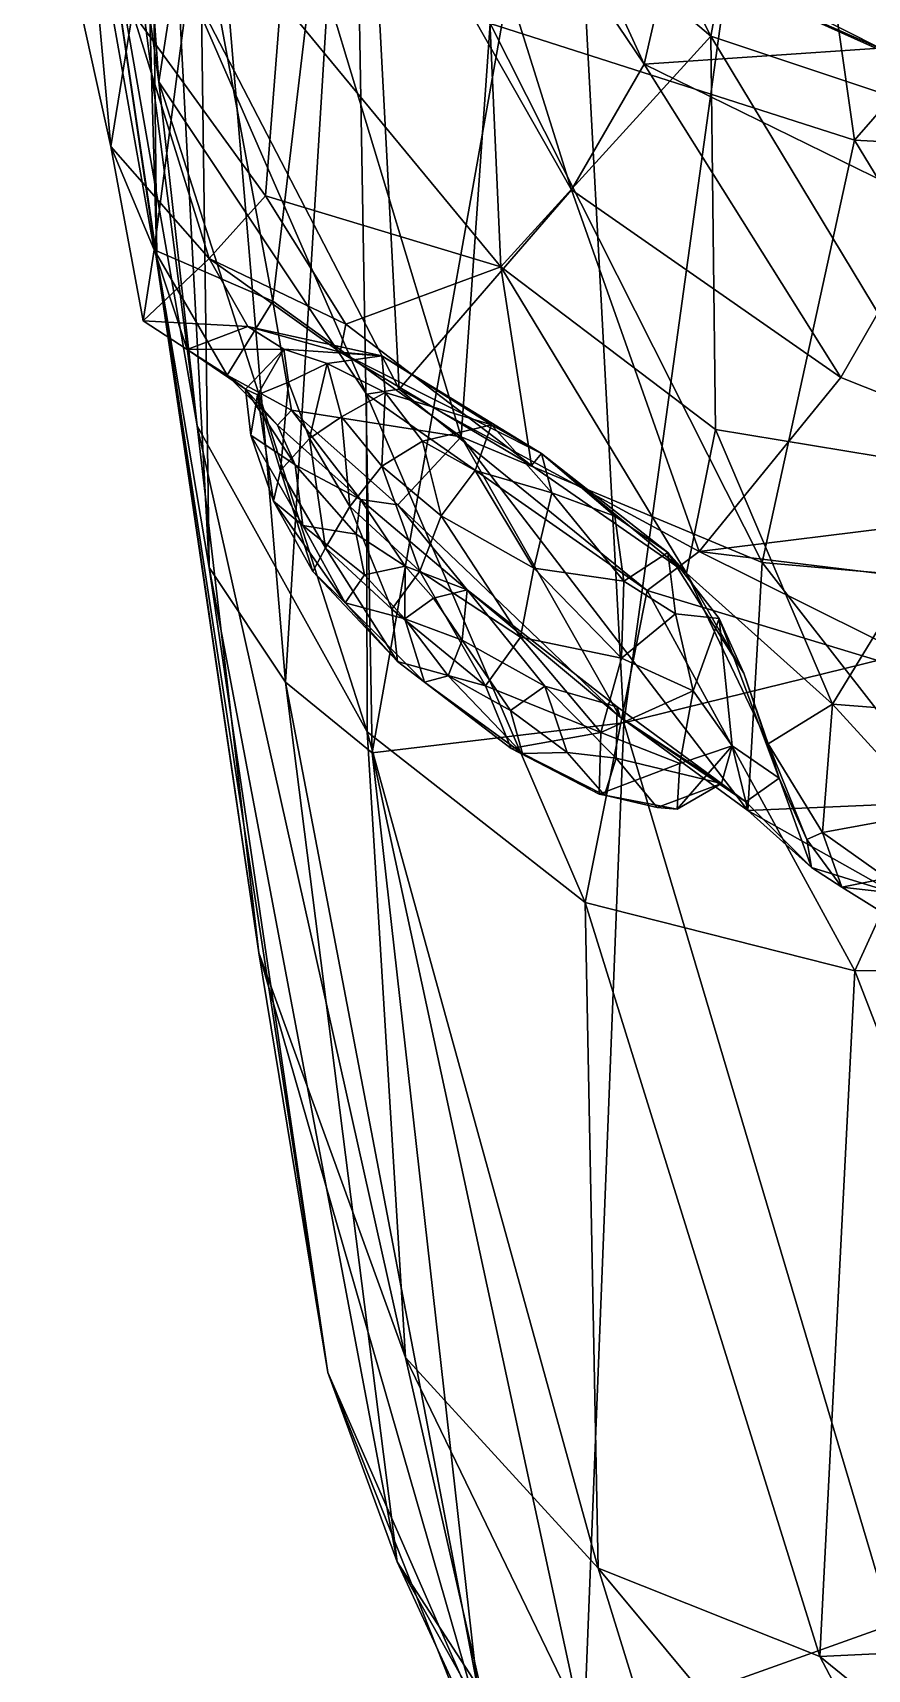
# Model space of a CAD drawing. Extents: x -1.1 to 1.1, y -3.78 to 5.59.
# Drawn here: x -1.0938 to -0.9285, y 0.5514 to 0.8755 of the extents above; entities that cross this region are included whole.
import ezdxf

# ---------------------------------------------------------------- set-up
doc = ezdxf.new("R2010")
doc.units = 0
doc.layers.add('STEGOSRS$LWO', color=1, linetype='CONTINUOUS')

msp = doc.modelspace()

# ---------------------------------------------------------------- linework, layer by layer
at = {"layer": 'STEGOSRS$LWO'}
for points in [[(-1.08168, 0.91488, 1.42131), (-1.06917, 0.83096, 1.74505), (-1.07582, 1.05738, 1.46574)], [(-1.06917, 0.83096, 1.74505), (-1.07109, 1.00116, 1.7867), (-1.07582, 1.05738, 1.46574)], [(-1.06881, 0.86577, 1.10299), (-1.08523, 0.984, 1.14388), (-1.07948, 1.01551, 0.98591)], [(-1.06508, 0.88963, 0.95641), (-1.06881, 0.86577, 1.10299), (-1.07948, 1.01551, 0.98591)], [(-1.06917, 0.83096, 1.74505), (-1.05881, 0.76957, 2.04125), (-1.07109, 1.00116, 1.7867)], [(-1.05881, 0.76957, 2.04125), (-1.06144, 0.95648, 2.07713), (-1.07109, 1.00116, 1.7867)], [(-0.93105, 0.85422, 0.00669), (-1.00323, 0.87727, 0.00982), (-0.95121, 0.9956, 0.00368)], [(-0.95121, 0.9956, 0.00368), (-0.82258, 0.97858, -0.00036), (-0.93105, 0.85422, 0.00669)], [(-1.06881, 0.86577, 1.10299), (-1.06122, 0.79764, 1.36799), (-1.08523, 0.984, 1.14388)], [(-1.06122, 0.79764, 1.36799), (-1.08168, 0.91488, 1.42131), (-1.08523, 0.984, 1.14388)], [(-0.84637, 0.98004, 2.77876), (-0.94731, 0.95166, 2.71255), (-0.88948, 0.76026, 2.774)], [(-0.81986, 0.84834, 0.00208), (-0.93105, 0.85422, 0.00669), (-0.82258, 0.97858, -0.00036)], [(-1.03055, 0.96162, 2.31601), (-1.06144, 0.95648, 2.07713), (-1.04373, 0.74686, 2.26516)], [(-1.04373, 0.74686, 2.26516), (-1.02658, 0.73289, 2.46507), (-1.03055, 0.96162, 2.31601)], [(-0.98805, 0.94942, 2.53367), (-1.03055, 0.96162, 2.31601), (-1.02658, 0.73289, 2.46507)], [(-1.05881, 0.76957, 2.04125), (-1.04373, 0.74686, 2.26516), (-1.06144, 0.95648, 2.07713)], [(-0.94731, 0.95166, 2.71255), (-0.98805, 0.94942, 2.53367), (-0.97676, 0.73882, 2.66854)], [(-0.97676, 0.73882, 2.66854), (-0.88948, 0.76026, 2.774), (-0.94731, 0.95166, 2.71255)], [(-1.02658, 0.73289, 2.46507), (-0.97676, 0.73882, 2.66854), (-0.98805, 0.94942, 2.53367)], [(-1.00487, 0.91333, 0.24972), (-0.95951, 0.87478, 0.24545), (-0.99287, 0.94013, 0.32664)], [(-0.95384, 0.90502, 0.32764), (-0.99287, 0.94013, 0.32664), (-0.95951, 0.87478, 0.24545)], [(-0.97269, 0.86927, 0.74376), (-1.01417, 0.93069, 0.75824), (-1.00452, 0.93851, 0.61535)], [(-0.96778, 0.89082, 0.61229), (-0.97269, 0.86927, 0.74376), (-1.00452, 0.93851, 0.61535)], [(-0.98712, 0.84439, 0.85375), (-1.02703, 0.91467, 0.85613), (-1.01417, 0.93069, 0.75824)], [(-0.97269, 0.86927, 0.74376), (-0.98712, 0.84439, 0.85375), (-1.01417, 0.93069, 0.75824)], [(-1.07834, 0.85296, 0.05685), (-1.074, 0.87947, 0.10593), (-1.09377, 0.92305, 0.0701)], [(-1.09377, 0.92305, 0.0701), (-1.0835, 0.91029, 0.0426), (-1.07834, 0.85296, 0.05685)], [(-1.06122, 0.79764, 1.36799), (-1.04899, 0.69326, 1.67596), (-1.08168, 0.91488, 1.42131)], [(-1.04899, 0.69326, 1.67596), (-1.06917, 0.83096, 1.74505), (-1.08168, 0.91488, 1.42131)], [(-1.02119, 0.80489, 0.95573), (-1.06508, 0.88963, 0.95641), (-1.02703, 0.91467, 0.85613)], [(-0.98712, 0.84439, 0.85375), (-1.02119, 0.80489, 0.95573), (-1.02703, 0.91467, 0.85613)], [(-1.00108, 0.82911, 0.162), (-1.00487, 0.91333, 0.24972), (-1.04466, 0.88185, 0.16803)], [(-0.95951, 0.87478, 0.24545), (-1.00487, 0.91333, 0.24972), (-1.00108, 0.82911, 0.162)], [(-1.0835, 0.91029, 0.0426), (-1.0608, 0.90074, 0.02539), (-1.06976, 0.83247, 0.0287)], [(-1.06976, 0.83247, 0.0287), (-1.07834, 0.85296, 0.05685), (-1.0835, 0.91029, 0.0426)], [(-0.95951, 0.87478, 0.24545), (-0.90668, 0.85716, 0.25868), (-0.95384, 0.90502, 0.32764)], [(-0.91366, 0.87977, 0.33033), (-0.95384, 0.90502, 0.32764), (-0.90668, 0.85716, 0.25868)], [(-1.04622, 0.8223, 0.01202), (-1.06976, 0.83247, 0.0287), (-1.0608, 0.90074, 0.02539)], [(-1.0608, 0.90074, 0.02539), (-1.03801, 0.89163, 0.0153), (-1.04622, 0.8223, 0.01202)], [(-1.00893, 0.79543, 0.00459), (-1.04622, 0.8223, 0.01202), (-1.03801, 0.89163, 0.0153)], [(-1.03801, 0.89163, 0.0153), (-1.00323, 0.87727, 0.00982), (-1.00893, 0.79543, 0.00459)], [(-0.91895, 0.86888, 0.48656), (-0.96809, 0.89376, 0.49046), (-0.91568, 0.87748, 0.40128)], [(-0.96809, 0.89376, 0.49046), (-0.91895, 0.86888, 0.48656), (-0.96778, 0.89082, 0.61229)], [(-1.06881, 0.86577, 1.10299), (-1.06508, 0.88963, 0.95641), (-1.02769, 0.80387, 1.07435)], [(-1.02119, 0.80489, 0.95573), (-1.02769, 0.80387, 1.07435), (-1.06508, 0.88963, 0.95641)], [(-0.96778, 0.89082, 0.61229), (-0.9261, 0.87242, 0.6256), (-0.97269, 0.86927, 0.74376)], [(-0.9261, 0.87242, 0.6256), (-0.96778, 0.89082, 0.61229), (-0.91895, 0.86888, 0.48656)], [(-1.04769, 0.84319, 0.12091), (-1.04466, 0.88185, 0.16803), (-1.074, 0.87947, 0.10593)], [(-1.04466, 0.88185, 0.16803), (-1.04769, 0.84319, 0.12091), (-1.00108, 0.82911, 0.162)], [(-1.07834, 0.85296, 0.05685), (-1.05887, 0.83079, 0.08622), (-1.074, 0.87947, 0.10593)], [(-1.074, 0.87947, 0.10593), (-1.05887, 0.83079, 0.08622), (-1.04769, 0.84319, 0.12091)], [(-0.94934, 0.77057, 0.00558), (-1.00893, 0.79543, 0.00459), (-1.00323, 0.87727, 0.00982)], [(-1.00323, 0.87727, 0.00982), (-0.93105, 0.85422, 0.00669), (-0.94934, 0.77057, 0.00558)], [(-0.95857, 0.79689, 0.15219), (-0.95951, 0.87478, 0.24545), (-1.00108, 0.82911, 0.162)], [(-0.91452, 0.84075, 0.7555), (-0.97269, 0.86927, 0.74376), (-0.9261, 0.87242, 0.6256)], [(-0.95857, 0.79689, 0.15219), (-0.9074, 0.78846, 0.16961), (-0.95951, 0.87478, 0.24545)], [(-0.90668, 0.85716, 0.25868), (-0.95951, 0.87478, 0.24545), (-0.9074, 0.78846, 0.16961)], [(-0.93378, 0.80717, 0.85542), (-0.98712, 0.84439, 0.85375), (-0.97269, 0.86927, 0.74376)], [(-0.91452, 0.84075, 0.7555), (-0.93378, 0.80717, 0.85542), (-0.97269, 0.86927, 0.74376)], [(-1.06122, 0.79764, 1.36799), (-1.06881, 0.86577, 1.10299), (-1.02755, 0.73704, 1.31615)], [(-1.02769, 0.80387, 1.07435), (-1.02755, 0.73704, 1.31615), (-1.06881, 0.86577, 1.10299)], [(-1.06976, 0.83247, 0.0287), (-1.07188, 0.81841, 0.04529), (-1.07834, 0.85296, 0.05685)], [(-1.07188, 0.81841, 0.04529), (-1.05887, 0.83079, 0.08622), (-1.07834, 0.85296, 0.05685)], [(-0.87631, 0.76407, 0.00463), (-0.94934, 0.77057, 0.00558), (-0.93105, 0.85422, 0.00669)], [(-0.93105, 0.85422, 0.00669), (-0.81986, 0.84834, 0.00208), (-0.87631, 0.76407, 0.00463)], [(-1.05887, 0.83079, 0.08622), (-1.03178, 0.81774, 0.11493), (-1.04769, 0.84319, 0.12091)], [(-1.04769, 0.84319, 0.12091), (-1.03178, 0.81774, 0.11493), (-1.00108, 0.82911, 0.162)], [(-0.96181, 0.77272, 0.9456), (-1.02119, 0.80489, 0.95573), (-0.98712, 0.84439, 0.85375)], [(-0.93378, 0.80717, 0.85542), (-0.96181, 0.77272, 0.9456), (-0.98712, 0.84439, 0.85375)], [(-0.87435, 0.78355, 0.87981), (-0.93378, 0.80717, 0.85542), (-0.91452, 0.84075, 0.7555)], [(-1.07188, 0.81841, 0.04529), (-1.06976, 0.83247, 0.0287), (-1.06321, 0.81272, 0.03644)], [(-1.05887, 0.83079, 0.08622), (-1.07188, 0.81841, 0.04529), (-1.05118, 0.81727, 0.07732)], [(-1.06976, 0.83247, 0.0287), (-1.05527, 0.80768, 0.01576), (-1.06321, 0.81272, 0.03644)], [(-1.06976, 0.83247, 0.0287), (-1.04622, 0.8223, 0.01202), (-1.05527, 0.80768, 0.01576)], [(-1.04899, 0.69326, 1.67596), (-1.03535, 0.61018, 1.95439), (-1.06917, 0.83096, 1.74505)], [(-1.03535, 0.61018, 1.95439), (-1.05881, 0.76957, 2.04125), (-1.06917, 0.83096, 1.74505)], [(-1.03178, 0.81774, 0.11493), (-1.05887, 0.83079, 0.08622), (-1.0329, 0.81221, 0.10216)], [(-1.05887, 0.83079, 0.08622), (-1.05118, 0.81727, 0.07732), (-1.0329, 0.81221, 0.10216)], [(-0.99499, 0.78974, 0.12653), (-1.00108, 0.82911, 0.162), (-1.03178, 0.81774, 0.11493)], [(-0.96432, 0.76847, 0.11815), (-1.00108, 0.82911, 0.162), (-0.99499, 0.78974, 0.12653)], [(-0.95857, 0.79689, 0.15219), (-1.00108, 0.82911, 0.162), (-0.96432, 0.76847, 0.11815)], [(-1.04622, 0.8223, 0.01202), (-1.04253, 0.80072, 0.00711), (-1.05527, 0.80768, 0.01576)], [(-1.04622, 0.8223, 0.01202), (-1.00893, 0.79543, 0.00459), (-1.04253, 0.80072, 0.00711)], [(-1.07188, 0.81841, 0.04529), (-1.06321, 0.81272, 0.03644), (-1.05118, 0.81727, 0.07732)], [(-1.05118, 0.81727, 0.07732), (-1.06321, 0.81272, 0.03644), (-1.04407, 0.8128, 0.07243)], [(-1.0329, 0.81221, 0.10216), (-1.05118, 0.81727, 0.07732), (-1.02468, 0.81147, 0.10051)], [(-1.05118, 0.81727, 0.07732), (-1.04407, 0.8128, 0.07243), (-1.02468, 0.81147, 0.10051)], [(-1.03178, 0.81774, 0.11493), (-1.0329, 0.81221, 0.10216), (-0.99499, 0.78974, 0.12653)], [(-1.06321, 0.81272, 0.03644), (-1.05162, 0.80492, 0.0322), (-1.04407, 0.8128, 0.07243)], [(-1.06321, 0.81272, 0.03644), (-1.05527, 0.80768, 0.01576), (-1.05162, 0.80492, 0.0322)], [(-1.05162, 0.80492, 0.0322), (-1.0493, 0.80375, 0.05308), (-1.04407, 0.8128, 0.07243)], [(-1.04312, 0.80628, 0.07065), (-1.04407, 0.8128, 0.07243), (-1.0493, 0.80375, 0.05308)], [(-1.03549, 0.80998, 0.08734), (-1.02468, 0.81147, 0.10051), (-1.04407, 0.8128, 0.07243)], [(-1.03549, 0.80998, 0.08734), (-1.04407, 0.8128, 0.07243), (-1.04312, 0.80628, 0.07065)], [(-1.02399, 0.80423, 0.0987), (-1.02468, 0.81147, 0.10051), (-1.03549, 0.80998, 0.08734)], [(-0.99499, 0.78974, 0.12653), (-1.0329, 0.81221, 0.10216), (-0.99303, 0.79218, 0.1152)], [(-1.0329, 0.81221, 0.10216), (-1.02468, 0.81147, 0.10051), (-0.99303, 0.79218, 0.1152)], [(-1.02468, 0.81147, 0.10051), (-1.00291, 0.79781, 0.11094), (-0.99303, 0.79218, 0.1152)], [(-1.00291, 0.79781, 0.11094), (-1.02468, 0.81147, 0.10051), (-1.02399, 0.80423, 0.0987)], [(-1.05527, 0.80768, 0.01576), (-1.04531, 0.79775, 0.01264), (-1.05162, 0.80492, 0.0322)], [(-1.05527, 0.80768, 0.01576), (-1.04253, 0.80072, 0.00711), (-1.04531, 0.79775, 0.01264)], [(-1.04312, 0.80628, 0.07065), (-1.03896, 0.79511, 0.07255), (-1.03549, 0.80998, 0.08734)], [(-1.03263, 0.79938, 0.08739), (-1.03549, 0.80998, 0.08734), (-1.03896, 0.79511, 0.07255)], [(-1.03263, 0.79938, 0.08739), (-1.02399, 0.80423, 0.0987), (-1.03549, 0.80998, 0.08734)], [(-0.87435, 0.78355, 0.87981), (-0.96181, 0.77272, 0.9456), (-0.93378, 0.80717, 0.85542)], [(-1.0493, 0.80375, 0.05308), (-1.05162, 0.80492, 0.0322), (-1.05058, 0.79575, 0.0342)], [(-1.04531, 0.79775, 0.01264), (-1.04183, 0.7899, 0.01586), (-1.05162, 0.80492, 0.0322)], [(-1.05058, 0.79575, 0.0342), (-1.05162, 0.80492, 0.0322), (-1.04183, 0.7899, 0.01586)], [(-1.05058, 0.79575, 0.0342), (-1.04607, 0.7827, 0.03625), (-1.0493, 0.80375, 0.05308)], [(-1.0493, 0.80375, 0.05308), (-1.04474, 0.78878, 0.05449), (-1.04312, 0.80628, 0.07065)], [(-1.04474, 0.78878, 0.05449), (-1.0493, 0.80375, 0.05308), (-1.04607, 0.7827, 0.03625)], [(-1.03896, 0.79511, 0.07255), (-1.04312, 0.80628, 0.07065), (-1.04474, 0.78878, 0.05449)], [(-1.03263, 0.79938, 0.08739), (-1.02465, 0.78964, 0.09024), (-1.02399, 0.80423, 0.0987)], [(-1.02769, 0.80387, 1.07435), (-1.02119, 0.80489, 0.95573), (-0.97215, 0.76504, 1.04974)], [(-1.02755, 0.73704, 1.31615), (-1.02769, 0.80387, 1.07435), (-0.9844, 0.70322, 1.25541)], [(-0.97215, 0.76504, 1.04974), (-0.9844, 0.70322, 1.25541), (-1.02769, 0.80387, 1.07435)], [(-1.0166, 0.7946, 0.10026), (-1.02399, 0.80423, 0.0987), (-1.02465, 0.78964, 0.09024)], [(-1.0166, 0.7946, 0.10026), (-1.00291, 0.79781, 0.11094), (-1.02399, 0.80423, 0.0987)], [(-0.96181, 0.77272, 0.9456), (-0.97215, 0.76504, 1.04974), (-1.02119, 0.80489, 0.95573)], [(-1.04253, 0.80072, 0.00711), (-1.02888, 0.78305, 0.00548), (-1.04531, 0.79775, 0.01264)], [(-1.04253, 0.80072, 0.00711), (-1.02151, 0.78198, 0.00257), (-1.02888, 0.78305, 0.00548)], [(-1.00893, 0.79543, 0.00459), (-1.02151, 0.78198, 0.00257), (-1.04253, 0.80072, 0.00711)], [(-1.04899, 0.69326, 1.67596), (-1.06122, 0.79764, 1.36799), (-1.01994, 0.61312, 1.59303)], [(-1.02755, 0.73704, 1.31615), (-1.01994, 0.61312, 1.59303), (-1.06122, 0.79764, 1.36799)], [(-1.04183, 0.7899, 0.01586), (-1.04531, 0.79775, 0.01264), (-1.02888, 0.78305, 0.00548)], [(-1.03896, 0.79511, 0.07255), (-1.03102, 0.78164, 0.07507), (-1.03263, 0.79938, 0.08739)], [(-1.02465, 0.78964, 0.09024), (-1.03263, 0.79938, 0.08739), (-1.03102, 0.78164, 0.07507)], [(-1.0166, 0.7946, 0.10026), (-1.0062, 0.78875, 0.1038), (-1.00291, 0.79781, 0.11094)], [(-1.0062, 0.78875, 0.1038), (-0.99098, 0.78437, 0.10905), (-1.00291, 0.79781, 0.11094)], [(-0.99303, 0.79218, 0.1152), (-1.00291, 0.79781, 0.11094), (-0.99098, 0.78437, 0.10905)], [(-1.04183, 0.7899, 0.01586), (-1.04028, 0.77787, 0.0188), (-1.05058, 0.79575, 0.0342)], [(-1.04607, 0.7827, 0.03625), (-1.05058, 0.79575, 0.0342), (-1.04028, 0.77787, 0.0188)], [(-1.04474, 0.78878, 0.05449), (-1.03584, 0.77344, 0.05645), (-1.03896, 0.79511, 0.07255)], [(-1.03102, 0.78164, 0.07507), (-1.03896, 0.79511, 0.07255), (-1.03584, 0.77344, 0.05645)], [(-1.02465, 0.78964, 0.09024), (-1.01288, 0.77978, 0.09271), (-1.0166, 0.7946, 0.10026)], [(-1.02151, 0.78198, 0.00257), (-1.00893, 0.79543, 0.00459), (-0.97748, 0.73996, 0.00514)], [(-1.0062, 0.78875, 0.1038), (-1.0166, 0.7946, 0.10026), (-1.01288, 0.77978, 0.09271)], [(-0.95218, 0.72144, 0.00686), (-0.97748, 0.73996, 0.00514), (-1.00893, 0.79543, 0.00459)], [(-0.95218, 0.72144, 0.00686), (-1.00893, 0.79543, 0.00459), (-0.94934, 0.77057, 0.00558)], [(-0.9354, 0.74253, 0.11039), (-0.95857, 0.79689, 0.15219), (-0.96432, 0.76847, 0.11815)], [(-0.9074, 0.78846, 0.16961), (-0.95857, 0.79689, 0.15219), (-0.9354, 0.74253, 0.11039)], [(-0.99499, 0.78974, 0.12653), (-0.99303, 0.79218, 0.1152), (-0.96432, 0.76847, 0.11815)], [(-0.97855, 0.77977, 0.11033), (-0.99303, 0.79218, 0.1152), (-0.99098, 0.78437, 0.10905)], [(-0.96801, 0.77253, 0.11079), (-0.99303, 0.79218, 0.1152), (-0.97855, 0.77977, 0.11033)], [(-0.96801, 0.77253, 0.11079), (-0.96432, 0.76847, 0.11815), (-0.99303, 0.79218, 0.1152)], [(-1.04607, 0.7827, 0.03625), (-1.03833, 0.7688, 0.0386), (-1.04474, 0.78878, 0.05449)], [(-1.03584, 0.77344, 0.05645), (-1.04474, 0.78878, 0.05449), (-1.03833, 0.7688, 0.0386)], [(-1.02975, 0.77615, 0.00761), (-1.04183, 0.7899, 0.01586), (-1.02888, 0.78305, 0.00548)], [(-1.04028, 0.77787, 0.0188), (-1.04183, 0.7899, 0.01586), (-1.02975, 0.77615, 0.00761)], [(-1.03102, 0.78164, 0.07507), (-1.01714, 0.76888, 0.07871), (-1.02465, 0.78964, 0.09024)], [(-1.01288, 0.77978, 0.09271), (-1.02465, 0.78964, 0.09024), (-1.01714, 0.76888, 0.07871)], [(-1.01288, 0.77978, 0.09271), (-0.99455, 0.76947, 0.09636), (-1.0062, 0.78875, 0.1038)], [(-0.99098, 0.78437, 0.10905), (-1.0062, 0.78875, 0.1038), (-0.99455, 0.76947, 0.09636)], [(-0.85092, 0.73592, 0.14308), (-0.9074, 0.78846, 0.16961), (-0.9354, 0.74253, 0.11039)], [(-0.99455, 0.76947, 0.09636), (-0.97672, 0.7669, 0.10294), (-0.99098, 0.78437, 0.10905)], [(-0.97855, 0.77977, 0.11033), (-0.99098, 0.78437, 0.10905), (-0.97672, 0.7669, 0.10294)], [(-1.04028, 0.77787, 0.0188), (-1.03189, 0.76257, 0.02208), (-1.04607, 0.7827, 0.03625)], [(-1.03833, 0.7688, 0.0386), (-1.04607, 0.7827, 0.03625), (-1.03189, 0.76257, 0.02208)], [(-1.03584, 0.77344, 0.05645), (-1.02269, 0.7613, 0.06099), (-1.03102, 0.78164, 0.07507)], [(-1.01714, 0.76888, 0.07871), (-1.03102, 0.78164, 0.07507), (-1.02269, 0.7613, 0.06099)], [(-1.02975, 0.77615, 0.00761), (-1.02888, 0.78305, 0.00548), (-1.02002, 0.76987, 0.00546)], [(-1.00775, 0.76512, 0.00449), (-1.02002, 0.76987, 0.00546), (-1.02888, 0.78305, 0.00548)], [(-1.02151, 0.78198, 0.00257), (-1.00775, 0.76512, 0.00449), (-1.02888, 0.78305, 0.00548)], [(-1.02151, 0.78198, 0.00257), (-0.97748, 0.73996, 0.00514), (-1.00775, 0.76512, 0.00449)], [(-0.87435, 0.78355, 0.87981), (-0.89027, 0.76403, 0.93984), (-0.96181, 0.77272, 0.9456)], [(-1.02808, 0.76811, 0.00978), (-1.04028, 0.77787, 0.0188), (-1.02975, 0.77615, 0.00761)], [(-1.03189, 0.76257, 0.02208), (-1.04028, 0.77787, 0.0188), (-1.02808, 0.76811, 0.00978)], [(-1.01714, 0.76888, 0.07871), (-0.99719, 0.75577, 0.08105), (-1.01288, 0.77978, 0.09271)], [(-0.99455, 0.76947, 0.09636), (-1.01288, 0.77978, 0.09271), (-0.99719, 0.75577, 0.08105)], [(-0.96801, 0.77253, 0.11079), (-0.97855, 0.77977, 0.11033), (-0.97672, 0.7669, 0.10294)], [(-1.02808, 0.76811, 0.00978), (-1.02975, 0.77615, 0.00761), (-1.02002, 0.76987, 0.00546)], [(-1.03833, 0.7688, 0.0386), (-1.02157, 0.75096, 0.03931), (-1.03584, 0.77344, 0.05645)], [(-1.02269, 0.7613, 0.06099), (-1.03584, 0.77344, 0.05645), (-1.02157, 0.75096, 0.03931)], [(-0.96654, 0.76043, 0.10038), (-0.96801, 0.77253, 0.11079), (-0.97672, 0.7669, 0.10294)], [(-0.97215, 0.76504, 1.04974), (-0.96181, 0.77272, 0.9456), (-0.90582, 0.74487, 1.02915)], [(-0.96654, 0.76043, 0.10038), (-0.95787, 0.75947, 0.09935), (-0.96801, 0.77253, 0.11079)], [(-0.95787, 0.75947, 0.09935), (-0.953, 0.74868, 0.09763), (-0.96801, 0.77253, 0.11079)], [(-0.96432, 0.76847, 0.11815), (-0.96801, 0.77253, 0.11079), (-0.953, 0.74868, 0.09763)], [(-0.89027, 0.76403, 0.93984), (-0.90582, 0.74487, 1.02915), (-0.96181, 0.77272, 0.9456)], [(-1.04373, 0.74686, 2.26516), (-1.05881, 0.76957, 2.04125), (-1.0216, 0.57265, 2.17037)], [(-1.03535, 0.61018, 1.95439), (-1.0216, 0.57265, 2.17037), (-1.05881, 0.76957, 2.04125)], [(-1.02157, 0.75096, 0.03931), (-1.03833, 0.7688, 0.0386), (-1.03189, 0.76257, 0.02208)], [(-1.02013, 0.75938, 0.01075), (-1.03189, 0.76257, 0.02208), (-1.02808, 0.76811, 0.00978)], [(-1.02013, 0.75938, 0.01075), (-1.02808, 0.76811, 0.00978), (-1.02002, 0.76987, 0.00546)], [(-1.02269, 0.7613, 0.06099), (-1.00415, 0.74611, 0.06004), (-1.01714, 0.76888, 0.07871)], [(-1.01442, 0.76347, 0.00629), (-1.02013, 0.75938, 0.01075), (-1.02002, 0.76987, 0.00546)], [(-1.01442, 0.76347, 0.00629), (-1.02002, 0.76987, 0.00546), (-1.00775, 0.76512, 0.00449)], [(-0.99719, 0.75577, 0.08105), (-1.01714, 0.76888, 0.07871), (-1.00415, 0.74611, 0.06004)], [(-0.99719, 0.75577, 0.08105), (-0.97718, 0.75159, 0.08835), (-0.99455, 0.76947, 0.09636)], [(-0.97672, 0.7669, 0.10294), (-0.99455, 0.76947, 0.09636), (-0.97718, 0.75159, 0.08835)], [(-0.94816, 0.73464, 0.09049), (-0.96432, 0.76847, 0.11815), (-0.953, 0.74868, 0.09763)], [(-0.96432, 0.76847, 0.11815), (-0.94816, 0.73464, 0.09049), (-0.9354, 0.74253, 0.11039)], [(-0.91248, 0.72315, 0.00274), (-0.95218, 0.72144, 0.00686), (-0.94934, 0.77057, 0.00558)], [(-0.91248, 0.72315, 0.00274), (-0.94934, 0.77057, 0.00558), (-0.87631, 0.76407, 0.00463)], [(-1.00876, 0.75517, 0.00816), (-1.01442, 0.76347, 0.00629), (-1.00775, 0.76512, 0.00449)], [(-0.99241, 0.74607, 0.00908), (-1.00876, 0.75517, 0.00816), (-1.00775, 0.76512, 0.00449)], [(-0.97803, 0.74199, 0.01053), (-0.99241, 0.74607, 0.00908), (-1.00775, 0.76512, 0.00449)], [(-0.97748, 0.73996, 0.00514), (-0.97803, 0.74199, 0.01053), (-1.00775, 0.76512, 0.00449)], [(-0.9844, 0.70322, 1.25541), (-0.97215, 0.76504, 1.04974), (-0.93099, 0.68968, 1.19958)], [(-0.96654, 0.76043, 0.10038), (-0.97672, 0.7669, 0.10294), (-0.97718, 0.75159, 0.08835)], [(-0.90582, 0.74487, 1.02915), (-0.93099, 0.68968, 1.19958), (-0.97215, 0.76504, 1.04974)], [(-1.01623, 0.74684, 0.02261), (-1.02157, 0.75096, 0.03931), (-1.03189, 0.76257, 0.02208)], [(-1.01623, 0.74684, 0.02261), (-1.03189, 0.76257, 0.02208), (-1.02013, 0.75938, 0.01075)], [(-1.01442, 0.76347, 0.00629), (-1.00876, 0.75517, 0.00816), (-1.02013, 0.75938, 0.01075)], [(-1.00415, 0.74611, 0.06004), (-1.02269, 0.7613, 0.06099), (-1.02157, 0.75096, 0.03931)], [(-1.01152, 0.74815, 0.01354), (-1.01623, 0.74684, 0.02261), (-1.02013, 0.75938, 0.01075)], [(-1.01152, 0.74815, 0.01354), (-1.02013, 0.75938, 0.01075), (-1.00876, 0.75517, 0.00816)], [(-0.96304, 0.74515, 0.08365), (-0.96654, 0.76043, 0.10038), (-0.97718, 0.75159, 0.08835)], [(-0.88948, 0.76026, 2.774), (-0.97676, 0.73882, 2.66854), (-0.9237, 0.56024, 2.70449)], [(-0.95787, 0.75947, 0.09935), (-0.96654, 0.76043, 0.10038), (-0.96304, 0.74515, 0.08365)], [(-0.95528, 0.73425, 0.05851), (-0.95787, 0.75947, 0.09935), (-0.96304, 0.74515, 0.08365)], [(-0.95528, 0.73425, 0.05851), (-0.94601, 0.72787, 0.0599), (-0.95787, 0.75947, 0.09935)], [(-0.953, 0.74868, 0.09763), (-0.95787, 0.75947, 0.09935), (-0.94601, 0.72787, 0.0599)], [(-0.99917, 0.74128, 0.01257), (-1.01152, 0.74815, 0.01354), (-1.00876, 0.75517, 0.00816)], [(-1.00876, 0.75517, 0.00816), (-0.99241, 0.74607, 0.00908), (-0.99917, 0.74128, 0.01257)], [(-1.00415, 0.74611, 0.06004), (-0.98129, 0.73689, 0.06424), (-0.99719, 0.75577, 0.08105)], [(-0.97718, 0.75159, 0.08835), (-0.99719, 0.75577, 0.08105), (-0.98129, 0.73689, 0.06424)], [(-0.99902, 0.73376, 0.0386), (-1.00415, 0.74611, 0.06004), (-1.02157, 0.75096, 0.03931)], [(-0.99902, 0.73376, 0.0386), (-1.02157, 0.75096, 0.03931), (-1.01623, 0.74684, 0.02261)], [(-0.96304, 0.74515, 0.08365), (-0.97718, 0.75159, 0.08835), (-0.98129, 0.73689, 0.06424)], [(-0.94816, 0.73464, 0.09049), (-0.953, 0.74868, 0.09763), (-0.94601, 0.72787, 0.0599)], [(-1.02658, 0.73289, 2.46507), (-1.04373, 0.74686, 2.26516), (-1.00576, 0.54828, 2.3714)], [(-1.0216, 0.57265, 2.17037), (-1.00576, 0.54828, 2.3714), (-1.04373, 0.74686, 2.26516)], [(-0.99682, 0.73275, 0.02198), (-1.01623, 0.74684, 0.02261), (-1.01152, 0.74815, 0.01354)], [(-0.99682, 0.73275, 0.02198), (-0.99902, 0.73376, 0.0386), (-1.01623, 0.74684, 0.02261)], [(-0.99917, 0.74128, 0.01257), (-0.99682, 0.73275, 0.02198), (-1.01152, 0.74815, 0.01354)], [(-0.98129, 0.73689, 0.06424), (-1.00415, 0.74611, 0.06004), (-0.99902, 0.73376, 0.0386)], [(-0.98795, 0.73297, 0.01427), (-0.99917, 0.74128, 0.01257), (-0.99241, 0.74607, 0.00908)], [(-0.97828, 0.73183, 0.01363), (-0.98795, 0.73297, 0.01427), (-0.99241, 0.74607, 0.00908)], [(-0.97803, 0.74199, 0.01053), (-0.97828, 0.73183, 0.01363), (-0.99241, 0.74607, 0.00908)], [(-0.96566, 0.73076, 0.05969), (-0.96304, 0.74515, 0.08365), (-0.98129, 0.73689, 0.06424)], [(-0.95528, 0.73425, 0.05851), (-0.96304, 0.74515, 0.08365), (-0.96566, 0.73076, 0.05969)], [(-0.93742, 0.71709, 0.07161), (-0.9354, 0.74253, 0.11039), (-0.94816, 0.73464, 0.09049)], [(-0.93742, 0.71709, 0.07161), (-0.91582, 0.72109, 0.10022), (-0.9354, 0.74253, 0.11039)], [(-0.91582, 0.72109, 0.10022), (-0.85092, 0.73592, 0.14308), (-0.9354, 0.74253, 0.11039)], [(-0.93099, 0.68968, 1.19958), (-0.90582, 0.74487, 1.02915), (-0.86656, 0.68988, 1.16249)], [(-0.99917, 0.74128, 0.01257), (-0.98795, 0.73297, 0.01427), (-0.99682, 0.73275, 0.02198)], [(-0.97803, 0.74199, 0.01053), (-0.95742, 0.72678, 0.02134), (-0.97828, 0.73183, 0.01363)], [(-0.97803, 0.74199, 0.01053), (-0.97748, 0.73996, 0.00514), (-0.95742, 0.72678, 0.02134)], [(-0.95257, 0.72315, 0.01997), (-0.95742, 0.72678, 0.02134), (-0.97748, 0.73996, 0.00514)], [(-0.97748, 0.73996, 0.00514), (-0.95218, 0.72144, 0.00686), (-0.95257, 0.72315, 0.01997)], [(-1.01994, 0.61312, 1.59303), (-1.02755, 0.73704, 1.31615), (-0.98182, 0.57141, 1.4968)], [(-0.9844, 0.70322, 1.25541), (-0.98182, 0.57141, 1.4968), (-1.02755, 0.73704, 1.31615)], [(-0.97676, 0.73882, 2.66854), (-1.02658, 0.73289, 2.46507), (-0.98465, 0.53849, 2.59286)], [(-0.98163, 0.72471, 0.0378), (-0.98129, 0.73689, 0.06424), (-0.99902, 0.73376, 0.0386)], [(-0.98465, 0.53849, 2.59286), (-0.9237, 0.56024, 2.70449), (-0.97676, 0.73882, 2.66854)], [(-0.96566, 0.73076, 0.05969), (-0.98129, 0.73689, 0.06424), (-0.98163, 0.72471, 0.0378)], [(-1.00576, 0.54828, 2.3714), (-0.98465, 0.53849, 2.59286), (-1.02658, 0.73289, 2.46507)], [(-0.98163, 0.72471, 0.0378), (-0.99902, 0.73376, 0.0386), (-0.99682, 0.73275, 0.02198)], [(-0.98059, 0.72448, 0.02149), (-0.99682, 0.73275, 0.02198), (-0.98795, 0.73297, 0.01427)], [(-0.98059, 0.72448, 0.02149), (-0.98163, 0.72471, 0.0378), (-0.99682, 0.73275, 0.02198)], [(-0.98795, 0.73297, 0.01427), (-0.97828, 0.73183, 0.01363), (-0.98059, 0.72448, 0.02149)], [(-0.95528, 0.73425, 0.05851), (-0.96566, 0.73076, 0.05969), (-0.9662, 0.7217, 0.03588)], [(-0.95528, 0.73425, 0.05851), (-0.9662, 0.7217, 0.03588), (-0.95742, 0.72678, 0.02134)], [(-0.95742, 0.72678, 0.02134), (-0.95257, 0.72315, 0.01997), (-0.95528, 0.73425, 0.05851)], [(-0.94601, 0.72787, 0.0599), (-0.95528, 0.73425, 0.05851), (-0.95257, 0.72315, 0.01997)], [(-0.94048, 0.71573, 0.05704), (-0.94816, 0.73464, 0.09049), (-0.94601, 0.72787, 0.0599)], [(-0.94048, 0.71573, 0.05704), (-0.93742, 0.71709, 0.07161), (-0.94816, 0.73464, 0.09049)], [(-0.9662, 0.7217, 0.03588), (-0.96566, 0.73076, 0.05969), (-0.98163, 0.72471, 0.0378)], [(-0.97015, 0.72202, 0.02071), (-0.98059, 0.72448, 0.02149), (-0.97828, 0.73183, 0.01363)], [(-0.95742, 0.72678, 0.02134), (-0.97015, 0.72202, 0.02071), (-0.97828, 0.73183, 0.01363)], [(-0.97015, 0.72202, 0.02071), (-0.95742, 0.72678, 0.02134), (-0.9662, 0.7217, 0.03588)], [(-0.95257, 0.72315, 0.01997), (-0.93956, 0.71016, 0.0261), (-0.94601, 0.72787, 0.0599)], [(-0.94048, 0.71573, 0.05704), (-0.94601, 0.72787, 0.0599), (-0.93956, 0.71016, 0.0261)], [(-0.9662, 0.7217, 0.03588), (-0.98163, 0.72471, 0.0378), (-0.98059, 0.72448, 0.02149)], [(-0.97015, 0.72202, 0.02071), (-0.9662, 0.7217, 0.03588), (-0.98059, 0.72448, 0.02149)], [(-0.93956, 0.71016, 0.0261), (-0.95257, 0.72315, 0.01997), (-0.95218, 0.72144, 0.00686)], [(-0.91248, 0.72315, 0.00274), (-0.92318, 0.70508, 0.01205), (-0.95218, 0.72144, 0.00686)], [(-0.93956, 0.71016, 0.0261), (-0.95218, 0.72144, 0.00686), (-0.92318, 0.70508, 0.01205)], [(-0.93742, 0.71709, 0.07161), (-0.92466, 0.70807, 0.0576), (-0.91582, 0.72109, 0.10022)], [(-0.93742, 0.71709, 0.07161), (-0.94048, 0.71573, 0.05704), (-0.93357, 0.70624, 0.04798)], [(-0.93742, 0.71709, 0.07161), (-0.93357, 0.70624, 0.04798), (-0.92466, 0.70807, 0.0576)], [(-0.94048, 0.71573, 0.05704), (-0.93956, 0.71016, 0.0261), (-0.93357, 0.70624, 0.04798)], [(-0.92318, 0.70508, 0.01205), (-0.93357, 0.70624, 0.04798), (-0.93956, 0.71016, 0.0261)], [(-0.93357, 0.70624, 0.04798), (-0.92326, 0.69985, 0.02784), (-0.92466, 0.70807, 0.0576)], [(-0.93357, 0.70624, 0.04798), (-0.92318, 0.70508, 0.01205), (-0.92326, 0.69985, 0.02784)], [(-0.98182, 0.57141, 1.4968), (-0.9844, 0.70322, 1.25541), (-0.93795, 0.55394, 1.40506)], [(-0.93099, 0.68968, 1.19958), (-0.93795, 0.55394, 1.40506), (-0.9844, 0.70322, 1.25541)], [(-1.03535, 0.61018, 1.95439), (-1.04899, 0.69326, 1.67596), (-0.99775, 0.51519, 1.83937)], [(-1.01994, 0.61312, 1.59303), (-0.99775, 0.51519, 1.83937), (-1.04899, 0.69326, 1.67596)], [(-0.93795, 0.55394, 1.40506), (-0.93099, 0.68968, 1.19958), (-0.87963, 0.55671, 1.33967)], [(-0.86656, 0.68988, 1.16249), (-0.87963, 0.55671, 1.33967), (-0.93099, 0.68968, 1.19958)], [(-0.99775, 0.51519, 1.83937), (-1.01994, 0.61312, 1.59303), (-0.95017, 0.46884, 1.70844)], [(-0.98182, 0.57141, 1.4968), (-0.95017, 0.46884, 1.70844), (-1.01994, 0.61312, 1.59303)], [(-0.99775, 0.51519, 1.83937), (-0.96916, 0.45917, 2.02907), (-1.03535, 0.61018, 1.95439)], [(-0.96916, 0.45917, 2.02907), (-1.0216, 0.57265, 2.17037), (-1.03535, 0.61018, 1.95439)], [(-0.96916, 0.45917, 2.02907), (-0.93323, 0.41485, 2.20523), (-1.0216, 0.57265, 2.17037)], [(-0.93323, 0.41485, 2.20523), (-1.00576, 0.54828, 2.3714), (-1.0216, 0.57265, 2.17037)], [(-0.95017, 0.46884, 1.70844), (-0.98182, 0.57141, 1.4968), (-0.88727, 0.45785, 1.58131)], [(-0.93795, 0.55394, 1.40506), (-0.88727, 0.45785, 1.58131), (-0.98182, 0.57141, 1.4968)], [(-0.98465, 0.53849, 2.59286), (-0.95344, 0.44885, 2.59973), (-0.9237, 0.56024, 2.70449)], [(-0.86902, 0.44619, 2.74562), (-0.9237, 0.56024, 2.70449), (-0.95344, 0.44885, 2.59973)], [(-0.87963, 0.55671, 1.33967), (-0.83434, 0.46978, 1.48791), (-0.93795, 0.55394, 1.40506)], [(-0.88727, 0.45785, 1.58131), (-0.93795, 0.55394, 1.40506), (-0.83434, 0.46978, 1.48791)]]:
    msp.add_3dface(points, dxfattribs=at)

doc.saveas('drawing.dxf')
